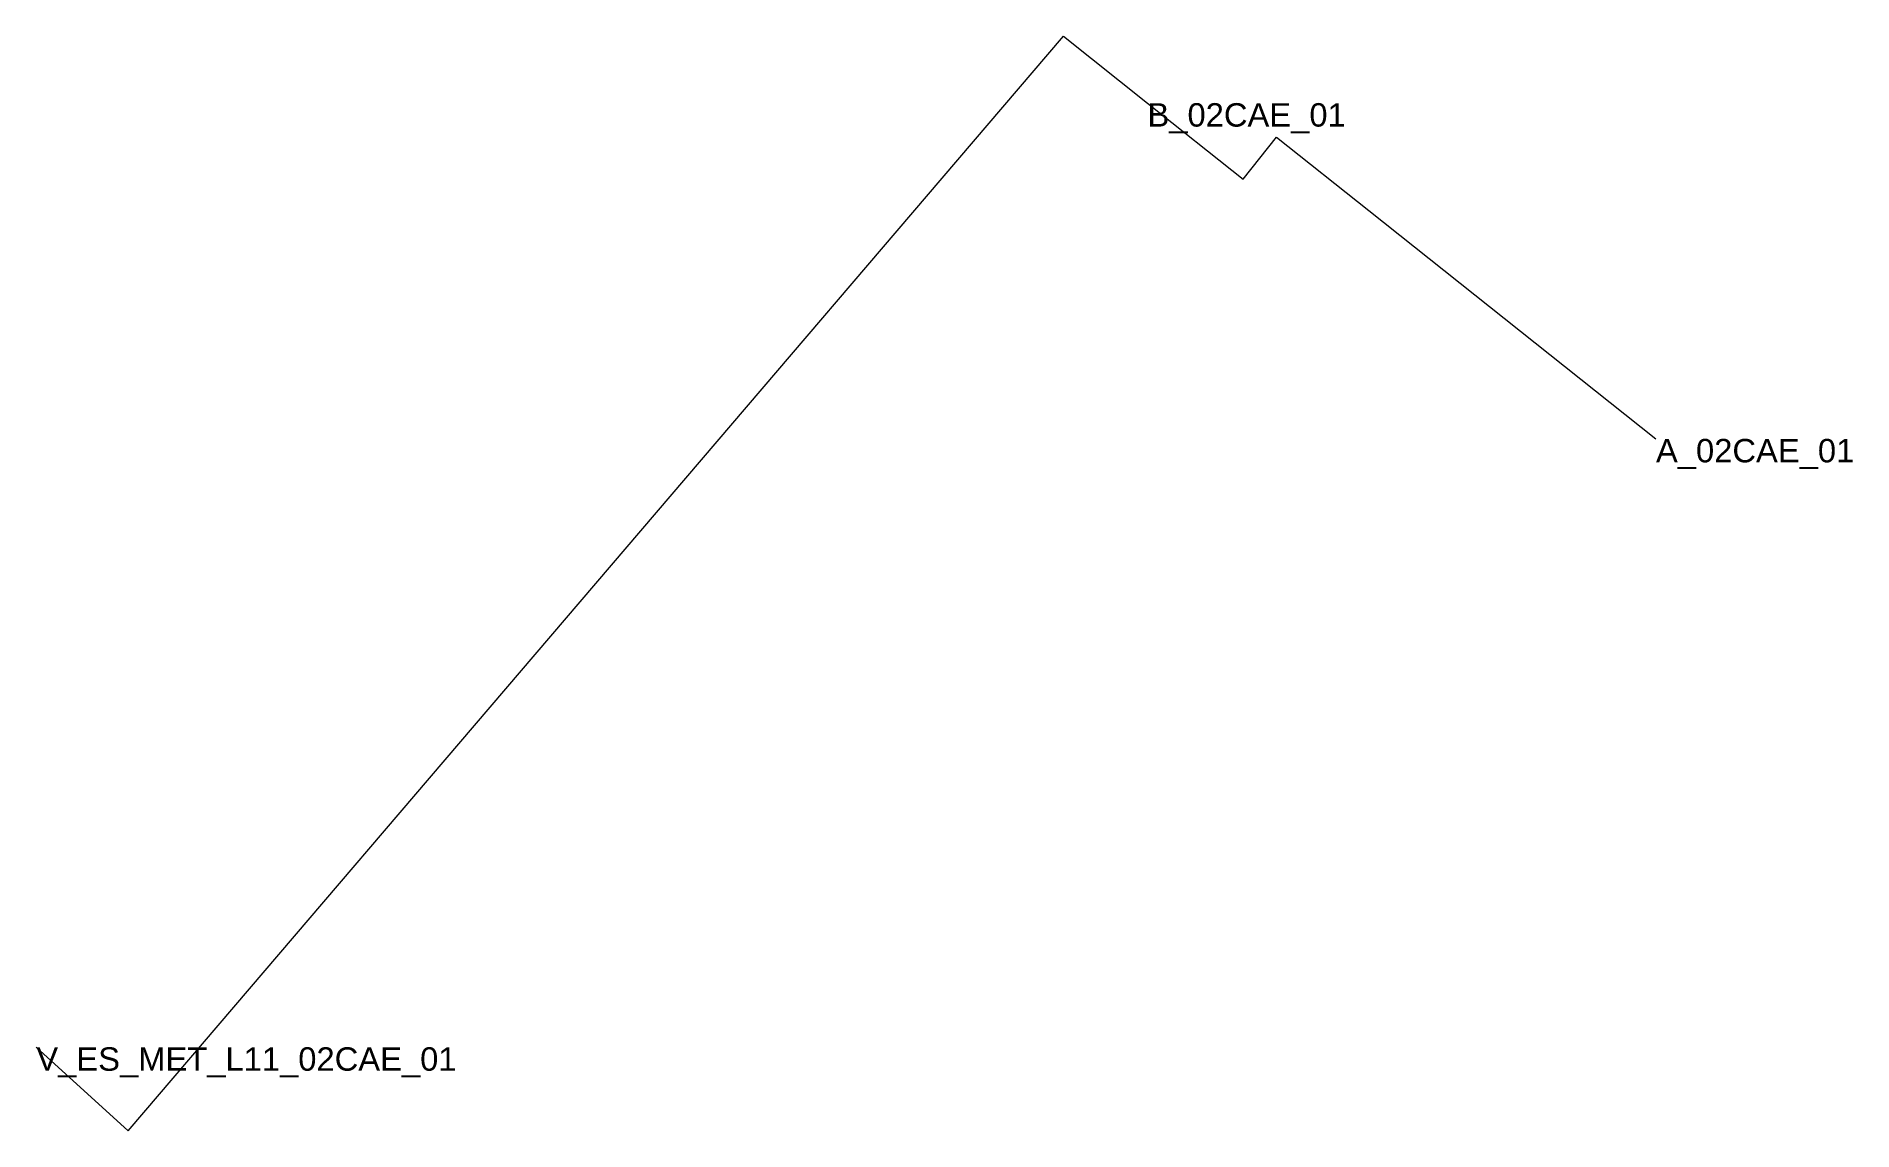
# Model space of a CAD drawing. Header units: metres. Extents: x 431903.7 to 431942.5, y 4589161.1 to 4589184.4.
import ezdxf
from ezdxf.enums import TextEntityAlignment as Align

# ---------------------------------------------------------------- set-up
doc = ezdxf.new("R2010")
doc.units = ezdxf.units.M
doc.header["$MEASUREMENT"] = 0
for name, color, linetype, lineweight, true_color in [('01_A_AccesTren_t', 40, 'Continuous', 0, 0xffd600), ('01_C_AccesExt_t', 251, 'Continuous', 0, 0x646464), ('01_I_BarreraTarifaria_t', 251, 'Continuous', 0, 0x646464), ('01_I_Horitzontal_l', 251, 'Continuous', 0, 0x646464), ('01_I_Rampa_l', 251, 'Continuous', 0, 0x646464)]:
    doc.layers.add(name, color=color, linetype=linetype, lineweight=lineweight, true_color=true_color)
doc.styles.add('Style-Arial', font='arial.ttf')

msp = doc.modelspace()

# ---------------------------------------------------------------- linework, layer by layer
at = {"layer": '01_I_Horitzontal_l', "elevation": -10, "flags": 128}
for points in [[(431903.738328, 4589162.867586), (431905.699923, 4589161.088293), (431925.660742, 4589184.442094), (431927.454259, 4589183.01557)], [(431927.454259, 4589183.01557), (431929.493876, 4589181.393305), (431930.208812, 4589182.292169), (431932.177282, 4589180.726492)]]:
    msp.add_lwpolyline(points, dxfattribs=at)
at = {"layer": '01_I_Rampa_l'}
msp.add_line((431932.177282, 4589180.726492, -10), (431938.307987, 4589175.850266, -10), dxfattribs=at)

# ---------------------------------------------------------------- texts
at = {"layer": '01_A_AccesTren_t', "style": 'Style-Arial'}
msp.add_text('V_ES_MET_L11_02CAE_01', height=0.5, dxfattribs=at).set_placement((431903.738328, 4589162.867586, -10), align=Align.TOP_LEFT)
at = {"layer": '01_C_AccesExt_t', "style": 'Style-Arial'}
msp.add_text('A_02CAE_01', height=0.5, dxfattribs=at).set_placement((431938.307987, 4589175.850266, -10), align=Align.TOP_LEFT)
at = {"layer": '01_I_BarreraTarifaria_t', "style": 'Style-Arial'}
msp.add_text('B_02CAE_01', height=0.5, dxfattribs=at).set_placement((431927.454259, 4589183.01557, -10), align=Align.TOP_LEFT)

doc.saveas('drawing.dxf')
